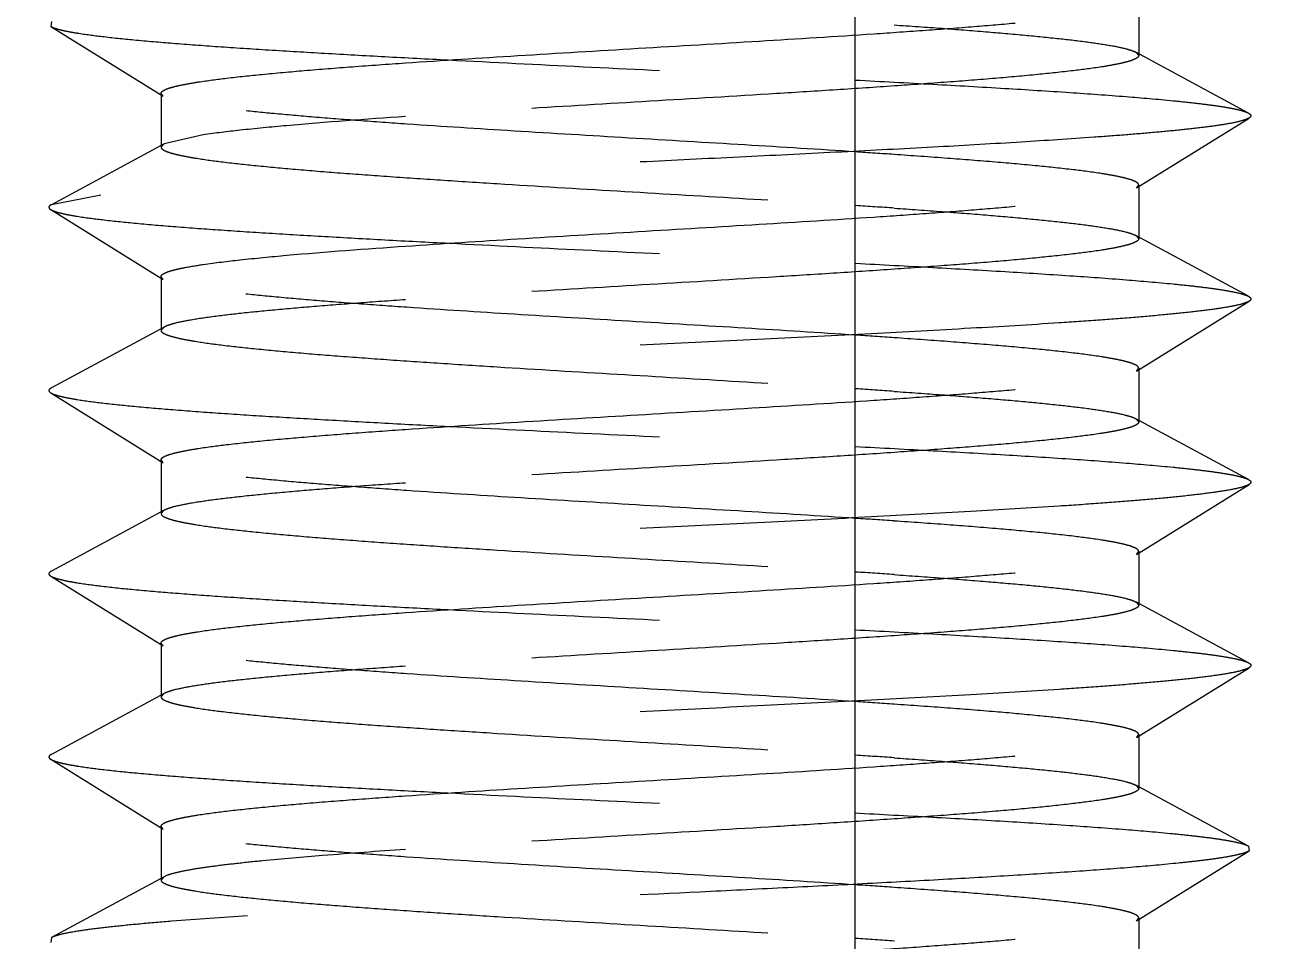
# Model space of a CAD drawing. Header units: inches. Extents: x 1246 to 1707, y -383 to -57.
# Drawn here: x 1344.694 to 1346.734, y -300.457 to -298.957 of the extents above; entities that cross this region are included whole.
import ezdxf

# ---------------------------------------------------------------- set-up
doc = ezdxf.new("R2010")
doc.units = ezdxf.units.IN
doc.header["$LTSCALE"] = 10
doc.header["$MEASUREMENT"] = 0
doc.linetypes.add('CENTER', pattern=[0.6, 0.375, -0.075, 0.075, -0.075])
doc.linetypes.add('HIDDEN', pattern=[0.2, 0.1, -0.1])
doc.layers.get('0').update_dxf_attribs({"linetype": 'CONTINUOUS'})
doc.layers.add('02___PRT_ALL_AXES', color=7, linetype='CONTINUOUS')
doc.layers.add('DEFAULT_2', color=8, linetype='HIDDEN')

msp = doc.modelspace()

# ---------------------------------------------------------------- linework, layer by layer
at = {"linetype": 'CENTER'}
msp.add_arc((1478.7792, -1654.6488), 1356.7628, 83.2637115, 96.7362885, dxfattribs=at)
at = {"layer": '02___PRT_ALL_AXES', "color": 7, "linetype": 'Continuous'}
msp.add_line((1346.0523, -297.886), (1346.0523, -301.286), dxfattribs=at)
at = {"layer": 'DEFAULT_2', "color": 8, "linetype": 'HIDDEN'}
for p, q in [((1346.5171, -298.9196), (1346.5171, -299.0074)), ((1344.7376, -298.9517), (1344.7366, -298.9598)), ((1344.7366, -298.9598), (1344.9208, -299.0742)), ((1346.5122, -299.0021), (1346.5171, -299.0074)), ((1346.6967, -299.1017), (1346.5122, -299.0021)), ((1344.9171, -299.0696), (1344.9171, -299.1574)), ((1344.9208, -299.0742), (1344.9171, -299.0696)), ((1346.5134, -299.2242), (1346.6976, -299.1098)), ((1344.9862, -299.1374), (1344.922, -299.1521)), ((1344.922, -299.1521), (1344.7376, -299.2517)), ((1344.922, -299.1521), (1344.9171, -299.1574)), ((1346.5134, -299.2242), (1346.5171, -299.2196)), ((1346.5171, -299.2196), (1346.5171, -299.3074)), ((1344.8185, -299.236), (1344.7376, -299.2517)), ((1344.7366, -299.2598), (1344.9208, -299.3742)), ((1346.5122, -299.3021), (1346.5171, -299.3074)), ((1346.6967, -299.4017), (1346.5122, -299.3021)), ((1344.9171, -299.3696), (1344.9171, -299.4574)), ((1344.9208, -299.3742), (1344.9171, -299.3696)), ((1346.5134, -299.5242), (1346.6976, -299.4098)), ((1344.922, -299.4521), (1344.7376, -299.5517)), ((1344.922, -299.4521), (1344.9171, -299.4574)), ((1346.5134, -299.5242), (1346.5171, -299.5196)), ((1346.5171, -299.5196), (1346.5171, -299.6074)), ((1344.7366, -299.5598), (1344.9208, -299.6742)), ((1346.6967, -299.7017), (1346.5122, -299.6021)), ((1346.5122, -299.6021), (1346.5171, -299.6074)), ((1344.9171, -299.6696), (1344.9171, -299.7574)), ((1344.9208, -299.6742), (1344.9171, -299.6696)), ((1346.5134, -299.8242), (1346.6976, -299.7098)), ((1344.922, -299.7521), (1344.7376, -299.8517)), ((1344.922, -299.7521), (1344.9171, -299.7574)), ((1346.5134, -299.8242), (1346.5171, -299.8196)), ((1346.5171, -299.8196), (1346.5171, -299.9074)), ((1344.7366, -299.8598), (1344.9208, -299.9742)), ((1346.6967, -300.0017), (1346.5122, -299.9021)), ((1346.5122, -299.9021), (1346.5171, -299.9074)), ((1344.9171, -299.9696), (1344.9171, -300.0574)), ((1344.9208, -299.9742), (1344.9171, -299.9696)), ((1346.5134, -300.1242), (1346.6976, -300.0098)), ((1344.922, -300.0521), (1344.7376, -300.1517)), ((1344.922, -300.0521), (1344.9171, -300.0574)), ((1346.5134, -300.1242), (1346.5171, -300.1196)), ((1346.5171, -300.1196), (1346.5171, -300.2074)), ((1344.7366, -300.1598), (1344.9208, -300.2742)), ((1346.6967, -300.3017), (1346.5122, -300.2021)), ((1346.5122, -300.2021), (1346.5171, -300.2074)), ((1344.9171, -300.2696), (1344.9171, -300.3574)), ((1344.9208, -300.2742), (1344.9171, -300.2696)), ((1346.6967, -300.3017), (1346.6976, -300.3098)), ((1346.5134, -300.4242), (1346.6976, -300.3098)), ((1344.922, -300.3521), (1344.7376, -300.4517)), ((1344.922, -300.3521), (1344.9171, -300.3574)), ((1346.5134, -300.4242), (1346.5171, -300.4196)), ((1346.5171, -300.4196), (1346.5171, -300.5074)), ((1344.7376, -300.4517), (1344.7366, -300.4598))]:
    msp.add_line(p, q, dxfattribs=at)
for centre, radius, start, end in [((1344.7496, -319.0256), 19.9031, 86.06013, 86.24266), ((1344.6763, -320.2023), 20.9944, 86.06486, 86.23801), ((1344.7494, -319.3285), 19.906, 86.06013, 86.24274), ((1344.6765, -320.4993), 20.9914, 86.06486, 86.23793), ((1344.7497, -319.6237), 19.9012, 86.06013, 86.2426), ((1344.6765, -320.7992), 20.9913, 86.06486, 86.23793), ((1344.7496, -319.9251), 19.9025, 86.06013, 86.24264), ((1344.6757, -321.1118), 21.004, 86.06488, 86.23829), ((1346.1973, -313.1366), 12.8594, 93.92475, 94.53022), ((1344.7487, -320.2379), 19.9154, 86.06013, 86.24304), ((1344.6765, -321.4001), 20.9922, 86.06486, 86.23795)]:
    msp.add_arc(centre, radius, start, end, dxfattribs=at)
for points, knots in [([(1345.3171, -299.0196), (1345.3783, -299.0154), (1345.5052, -299.0072), (1345.6983, -298.9957), (1345.8925, -298.9841), (1346.0496, -298.9743), (1346.1668, -298.9662), (1346.2451, -298.9603), (1346.3152, -298.9544), (1346.3759, -298.9485), (1346.4265, -298.9427), (1346.4618, -298.9377), (1346.4842, -298.9334), (1346.4967, -298.9305), (1346.5062, -298.9276), (1346.5114, -298.9254), (1346.5134, -298.9242)], [0, 0, 0, 0, 0.153216, 0.31758, 0.482942, 0.639062, 0.710609, 0.776311, 0.835154, 0.886236, 0.928777, 0.962154, 0.975263, 0.985935, 0.994162, 1, 1, 1, 1]), ([(1344.7366, -298.9598), (1344.7385, -298.9609), (1344.7436, -298.963), (1344.7529, -298.9656), (1344.7654, -298.9683), (1344.7882, -298.9722), (1344.8244, -298.9769), (1344.8765, -298.9823), (1344.9398, -298.9877), (1345.0133, -298.9931), (1345.0961, -298.9985), (1345.1872, -299.0039), (1345.2853, -299.0094), (1345.4262, -299.0168), (1345.6096, -299.0259), (1345.8315, -299.0366), (1345.9801, -299.0439), (1346.0533, -299.0477)], [0, 0, 0, 0, 0.00503, 0.012354, 0.02202, 0.034028, 0.064965, 0.104818, 0.153088, 0.209156, 0.272284, 0.341648, 0.416335, 0.495359, 0.662211, 0.833428, 1, 1, 1, 1]), ([(1346.1171, -298.9574), (1346.1432, -298.9592), (1346.1931, -298.9627), (1346.2645, -298.9683), (1346.3283, -298.9738), (1346.3838, -298.9793), (1346.4301, -298.9847), (1346.4667, -298.9901), (1346.4909, -298.9948), (1346.5049, -298.9989), (1346.5102, -299.001), (1346.5122, -299.0021)], [0, 0, 0, 0, 0.196706, 0.377159, 0.538698, 0.67923, 0.796907, 0.890176, 0.957971, 0.982175, 1, 1, 1, 1]), ([(1344.9171, -299.0696), (1344.9171, -299.0684), (1344.9185, -299.0665), (1344.9212, -299.0647), (1344.9257, -299.0624), (1344.9335, -299.0597), (1344.9454, -299.0567), (1344.9607, -299.0537), (1344.9873, -299.0492), (1345.0282, -299.0439), (1345.086, -299.0378), (1345.1547, -299.0317), (1345.2329, -299.0255), (1345.2881, -299.0216), (1345.3171, -299.0196)], [0, 0, 0, 0, 0.008794, 0.015336, 0.023669, 0.046072, 0.076374, 0.114624, 0.160722, 0.275827, 0.419908, 0.590601, 0.785144, 1, 1, 1, 1]), ([(1346.5171, -299.0074), (1346.5171, -299.0086), (1346.5157, -299.0105), (1346.5131, -299.0122), (1346.5086, -299.0145), (1346.5008, -299.0172), (1346.4889, -299.0202), (1346.4737, -299.0233), (1346.4471, -299.0277), (1346.4061, -299.033), (1346.3483, -299.0391), (1346.2797, -299.0453), (1346.2014, -299.0514), (1346.1149, -299.0576), (1346.0216, -299.0638), (1345.8882, -299.0722), (1345.7171, -299.0824), (1345.5148, -299.0945), (1345.3814, -299.1029), (1345.3171, -299.1074)], [0, 0, 0, 0, 0.002948, 0.005141, 0.007935, 0.015452, 0.025627, 0.038475, 0.053962, 0.092639, 0.141064, 0.198443, 0.263812, 0.336063, 0.413972, 0.496211, 0.66803, 0.839842, 1, 1, 1, 1]), ([(1346.0533, -299.0477), (1346.0956, -299.0499), (1346.1772, -299.0542), (1346.2942, -299.0609), (1346.3996, -299.0675), (1346.4914, -299.0741), (1346.5584, -299.0799), (1346.6039, -299.0846), (1346.6315, -299.0879), (1346.6545, -299.0912), (1346.6729, -299.0945), (1346.6865, -299.0977), (1346.6939, -299.1003), (1346.6967, -299.1017)], [0, 0, 0, 0, 0.196693, 0.379091, 0.543567, 0.686852, 0.806119, 0.856005, 0.899054, 0.935084, 0.963945, 0.985556, 1, 1, 1, 1]), ([(1346.0539, -299.1653), (1345.9935, -299.1613), (1345.8698, -299.1537), (1345.6835, -299.1426), (1345.4991, -299.1315), (1345.3514, -299.1221), (1345.242, -299.1143), (1345.1693, -299.1087), (1345.1044, -299.103), (1345.0482, -299.0975), (1345.0015, -299.0919), (1344.965, -299.0864), (1344.9411, -299.0816), (1344.9276, -299.0775), (1344.9227, -299.0753), (1344.9208, -299.0742)], [0, 0, 0, 0, 0.159479, 0.326652, 0.492119, 0.646549, 0.716867, 0.781233, 0.838745, 0.888595, 0.930098, 0.962706, 0.986026, 0.994166, 1, 1, 1, 1]), ([(1346.6967, -299.1017), (1346.6977, -299.1023), (1346.6993, -299.1033), (1346.7008, -299.1053), (1346.7006, -299.1068), (1346.6997, -299.1084), (1346.6985, -299.1092), (1346.6976, -299.1098)], [0, 0, 0, 0, 0.316234, 0.52428, 0.615716, 0.718695, 1, 1, 1, 1]), ([(1346.6976, -299.1098), (1346.6964, -299.1106), (1346.6932, -299.112), (1346.6845, -299.1149), (1346.6696, -299.1183), (1346.6467, -299.1221), (1346.6176, -299.1259), (1346.5823, -299.1298), (1346.5411, -299.1337), (1346.4943, -299.1376), (1346.4216, -299.1431), (1346.3193, -299.1497), (1346.185, -299.1575), (1346.038, -299.1652), (1345.8822, -299.173), (1345.7219, -299.1808), (1345.5615, -299.1886), (1345.4053, -299.1964), (1345.2576, -299.2041), (1345.1224, -299.2119), (1345.0035, -299.2196), (1344.904, -299.2272), (1344.8445, -299.2329), (1344.8185, -299.236)], [0, 0, 0, 0, 0.002373, 0.005566, 0.014479, 0.026777, 0.042414, 0.061292, 0.083297, 0.108279, 0.136075, 0.199334, 0.271367, 0.350218, 0.433747, 0.519682, 0.605686, 0.689422, 0.768611, 0.841106, 0.904935, 0.958381, 1, 1, 1, 1]), ([(1345.3171, -299.1074), (1345.2522, -299.1119), (1345.1618, -299.1185), (1345.0515, -299.129), (1345.0061, -299.1345), (1344.9862, -299.1374)], [0, 0, 0, 0, 0.587233, 0.818339, 1, 1, 1, 1]), ([(1344.9171, -299.1574), (1344.9171, -299.1585), (1344.9184, -299.1603), (1344.9208, -299.162), (1344.9249, -299.1642), (1344.9321, -299.1668), (1344.943, -299.1697), (1344.957, -299.1726), (1344.9814, -299.1769), (1345.0191, -299.182), (1345.0724, -299.1878), (1345.1358, -299.1937), (1345.2083, -299.1996), (1345.2888, -299.2055), (1345.376, -299.2114), (1345.5017, -299.2195), (1345.6647, -299.2293), (1345.8602, -299.2409), (1345.9903, -299.2489), (1346.0538, -299.2531)], [0, 0, 0, 0, 0.002952, 0.005105, 0.007833, 0.015147, 0.025029, 0.037493, 0.052521, 0.090077, 0.137181, 0.193124, 0.257056, 0.327981, 0.404794, 0.486297, 0.658225, 0.833079, 1, 1, 1, 1]), ([(1346.5171, -299.2196), (1346.5171, -299.2184), (1346.5157, -299.2165), (1346.5131, -299.2147), (1346.5086, -299.2124), (1346.5008, -299.2098), (1346.4888, -299.2067), (1346.4736, -299.2037), (1346.447, -299.1992), (1346.4061, -299.1939), (1346.3482, -299.1878), (1346.2796, -299.1817), (1346.2014, -299.1755), (1346.1461, -299.1716), (1346.1171, -299.1696)], [0, 0, 0, 0, 0.008781, 0.015307, 0.023623, 0.046009, 0.076296, 0.114525, 0.16062, 0.275713, 0.419813, 0.590521, 0.785076, 1, 1, 1, 1]), ([(1345.3171, -299.3196), (1345.3783, -299.3154), (1345.5052, -299.3072), (1345.6983, -299.2957), (1345.8925, -299.2841), (1346.0496, -299.2743), (1346.1668, -299.2662), (1346.2451, -299.2603), (1346.3151, -299.2544), (1346.3759, -299.2485), (1346.4264, -299.2427), (1346.4618, -299.2377), (1346.4842, -299.2334), (1346.4967, -299.2305), (1346.5062, -299.2276), (1346.5114, -299.2254), (1346.5134, -299.2242)], [0, 0, 0, 0, 0.153216, 0.317576, 0.482938, 0.639061, 0.710608, 0.776309, 0.835151, 0.886233, 0.928775, 0.962153, 0.975263, 0.985934, 0.994162, 1, 1, 1, 1]), ([(1344.7376, -299.2517), (1344.7365, -299.2523), (1344.7349, -299.2533), (1344.7335, -299.2553), (1344.7336, -299.2568), (1344.7345, -299.2584), (1344.7357, -299.2592), (1344.7366, -299.2598)], [0, 0, 0, 0, 0.316177, 0.5242, 0.615642, 0.718646, 1, 1, 1, 1]), ([(1344.7366, -299.2598), (1344.7385, -299.2609), (1344.7436, -299.263), (1344.7529, -299.2656), (1344.7654, -299.2683), (1344.7882, -299.2722), (1344.8244, -299.2769), (1344.8766, -299.2823), (1344.9399, -299.2877), (1345.0134, -299.2931), (1345.0963, -299.2985), (1345.1874, -299.3039), (1345.2855, -299.3094), (1345.4265, -299.3168), (1345.6099, -299.3259), (1345.8319, -299.3366), (1345.9804, -299.3439), (1346.0537, -299.3477)], [0, 0, 0, 0, 0.005027, 0.012352, 0.02202, 0.034029, 0.06497, 0.104825, 0.153102, 0.209175, 0.272308, 0.341679, 0.416369, 0.495397, 0.662249, 0.833454, 1, 1, 1, 1]), ([(1346.1171, -299.2574), (1346.1432, -299.2592), (1346.1931, -299.2627), (1346.2645, -299.2683), (1346.3283, -299.2738), (1346.3838, -299.2793), (1346.4301, -299.2847), (1346.4667, -299.2901), (1346.4909, -299.2948), (1346.5049, -299.2989), (1346.5102, -299.301), (1346.5122, -299.3021)], [0, 0, 0, 0, 0.196709, 0.377162, 0.538697, 0.679227, 0.796903, 0.890174, 0.95797, 0.982175, 1, 1, 1, 1]), ([(1346.5171, -299.3074), (1346.5171, -299.3086), (1346.5157, -299.3105), (1346.5131, -299.3122), (1346.5086, -299.3145), (1346.5008, -299.3172), (1346.4888, -299.3202), (1346.4736, -299.3233), (1346.447, -299.3277), (1346.4061, -299.3331), (1346.3482, -299.3391), (1346.2796, -299.3453), (1346.2014, -299.3514), (1346.1149, -299.3576), (1346.0215, -299.3638), (1345.8882, -299.3722), (1345.7171, -299.3824), (1345.5147, -299.3945), (1345.3814, -299.4029), (1345.3171, -299.4074)], [0, 0, 0, 0, 0.002951, 0.005146, 0.007942, 0.015464, 0.025643, 0.038495, 0.053986, 0.092668, 0.141097, 0.198479, 0.263849, 0.3361, 0.414004, 0.496239, 0.668049, 0.839853, 1, 1, 1, 1]), ([(1344.9862, -299.3496), (1345.0061, -299.3467), (1345.0515, -299.3412), (1345.1618, -299.3306), (1345.2522, -299.324), (1345.3171, -299.3196)], [0, 0, 0, 0, 0.181661, 0.412767, 1, 1, 1, 1]), ([(1346.0537, -299.3477), (1346.096, -299.3499), (1346.1775, -299.3542), (1346.2944, -299.3609), (1346.3998, -299.3675), (1346.4915, -299.3741), (1346.5585, -299.3799), (1346.604, -299.3846), (1346.6316, -299.3879), (1346.6546, -299.3912), (1346.6729, -299.3945), (1346.6865, -299.3977), (1346.6939, -299.4003), (1346.6967, -299.4017)], [0, 0, 0, 0, 0.196705, 0.379108, 0.54358, 0.686859, 0.806123, 0.856005, 0.899057, 0.935081, 0.963944, 0.985558, 1, 1, 1, 1]), ([(1344.9171, -299.3696), (1344.9171, -299.3687), (1344.9184, -299.3665), (1344.922, -299.3642), (1344.9276, -299.3617), (1344.9352, -299.3593), (1344.945, -299.3568), (1344.9622, -299.3533), (1344.9762, -299.3511), (1344.9862, -299.3496)], [0, 0, 0, 0, 0.037122, 0.093282, 0.175009, 0.284195, 0.421469, 0.586803, 1, 1, 1, 1]), ([(1346.0538, -299.4653), (1345.9935, -299.4613), (1345.8698, -299.4537), (1345.6835, -299.4426), (1345.4991, -299.4315), (1345.3513, -299.4221), (1345.242, -299.4143), (1345.1693, -299.4087), (1345.1044, -299.403), (1345.0482, -299.3975), (1345.0015, -299.3919), (1344.965, -299.3864), (1344.9411, -299.3816), (1344.9276, -299.3775), (1344.9227, -299.3753), (1344.9208, -299.3742)], [0, 0, 0, 0, 0.159482, 0.326663, 0.492134, 0.646561, 0.716878, 0.781243, 0.838754, 0.888604, 0.930104, 0.962709, 0.986029, 0.994167, 1, 1, 1, 1]), ([(1346.6976, -299.4098), (1346.6962, -299.4107), (1346.6924, -299.4123), (1346.6821, -299.4156), (1346.6639, -299.4193), (1346.636, -299.4236), (1346.6002, -299.4279), (1346.5569, -299.4323), (1346.5062, -299.4367), (1346.4488, -299.4411), (1346.3601, -299.4472), (1346.2363, -299.4546), (1346.0755, -299.4633), (1345.9024, -299.472), (1345.7228, -299.4808), (1345.5431, -299.4895), (1345.3694, -299.4982), (1345.2076, -299.5069), (1345.0828, -299.5144), (1344.9932, -299.5205), (1344.9349, -299.5249), (1344.8834, -299.5292), (1344.8391, -299.5336), (1344.8023, -299.5379), (1344.7734, -299.5422), (1344.7544, -299.546), (1344.7433, -299.5492), (1344.7392, -299.5508), (1344.7376, -299.5517)], [0, 0, 0, 0, 0.002609, 0.006215, 0.016495, 0.030863, 0.049236, 0.071466, 0.097374, 0.126739, 0.159315, 0.232952, 0.315766, 0.404918, 0.497344, 0.589872, 0.679323, 0.762625, 0.836921, 0.869883, 0.899668, 0.926026, 0.948731, 0.967601, 0.982482, 0.993281, 0.997143, 1, 1, 1, 1]), ([(1345.3171, -299.4074), (1345.2911, -299.4092), (1345.2411, -299.4127), (1345.1698, -299.4183), (1345.1059, -299.4238), (1345.0505, -299.4293), (1345.0041, -299.4347), (1344.9675, -299.4401), (1344.9433, -299.4448), (1344.9293, -299.4489), (1344.9241, -299.451), (1344.922, -299.4521)], [0, 0, 0, 0, 0.196689, 0.377166, 0.538713, 0.679238, 0.796915, 0.890177, 0.957976, 0.982174, 1, 1, 1, 1]), ([(1346.6967, -299.4017), (1346.6977, -299.4023), (1346.6993, -299.4033), (1346.7008, -299.4053), (1346.7006, -299.4068), (1346.6997, -299.4084), (1346.6985, -299.4092), (1346.6976, -299.4098)], [0, 0, 0, 0, 0.31624, 0.524287, 0.615693, 0.718671, 1, 1, 1, 1]), ([(1344.9171, -299.4574), (1344.9171, -299.4585), (1344.9184, -299.4603), (1344.9208, -299.462), (1344.9249, -299.4642), (1344.9321, -299.4668), (1344.943, -299.4697), (1344.957, -299.4726), (1344.9814, -299.4769), (1345.0191, -299.482), (1345.0724, -299.4878), (1345.1358, -299.4937), (1345.2083, -299.4996), (1345.2888, -299.5055), (1345.376, -299.5114), (1345.5017, -299.5195), (1345.6647, -299.5293), (1345.8603, -299.5409), (1345.9903, -299.5489), (1346.0539, -299.5531)], [0, 0, 0, 0, 0.002949, 0.0051, 0.007826, 0.015139, 0.025017, 0.037477, 0.052504, 0.090058, 0.137159, 0.193101, 0.257032, 0.327958, 0.404773, 0.48628, 0.658217, 0.833073, 1, 1, 1, 1]), ([(1346.5171, -299.5196), (1346.5171, -299.5184), (1346.5157, -299.5165), (1346.5131, -299.5147), (1346.5086, -299.5124), (1346.5007, -299.5098), (1346.4888, -299.5067), (1346.4736, -299.5037), (1346.447, -299.4992), (1346.406, -299.4939), (1346.3482, -299.4878), (1346.2796, -299.4817), (1346.2014, -299.4755), (1346.1461, -299.4716), (1346.1171, -299.4696)], [0, 0, 0, 0, 0.008791, 0.015325, 0.02365, 0.046051, 0.07635, 0.11459, 0.160691, 0.27579, 0.419886, 0.590583, 0.785113, 1, 1, 1, 1]), ([(1345.3171, -299.6196), (1345.3783, -299.6154), (1345.5052, -299.6072), (1345.6983, -299.5957), (1345.8925, -299.5841), (1346.0496, -299.5743), (1346.1668, -299.5662), (1346.2451, -299.5603), (1346.3151, -299.5544), (1346.3759, -299.5485), (1346.4264, -299.5427), (1346.4617, -299.5377), (1346.4842, -299.5334), (1346.4967, -299.5305), (1346.5062, -299.5276), (1346.5114, -299.5254), (1346.5134, -299.5242)], [0, 0, 0, 0, 0.153218, 0.317574, 0.482933, 0.639057, 0.710606, 0.776307, 0.835148, 0.88623, 0.928773, 0.962152, 0.975262, 0.985934, 0.994162, 1, 1, 1, 1]), ([(1344.7376, -299.5517), (1344.7365, -299.5523), (1344.7349, -299.5533), (1344.7335, -299.5553), (1344.7336, -299.5568), (1344.7345, -299.5584), (1344.7357, -299.5592), (1344.7366, -299.5598)], [0, 0, 0, 0, 0.316188, 0.524273, 0.615666, 0.718639, 1, 1, 1, 1]), ([(1344.7366, -299.5598), (1344.7385, -299.5609), (1344.7436, -299.563), (1344.7529, -299.5656), (1344.7654, -299.5683), (1344.7882, -299.5722), (1344.8244, -299.5769), (1344.8766, -299.5823), (1344.9399, -299.5877), (1345.0134, -299.5931), (1345.0963, -299.5985), (1345.1874, -299.6039), (1345.2855, -299.6094), (1345.4264, -299.6168), (1345.6099, -299.6259), (1345.8319, -299.6366), (1345.9804, -299.6439), (1346.0537, -299.6477)], [0, 0, 0, 0, 0.005028, 0.012351, 0.02202, 0.03403, 0.064969, 0.104824, 0.153102, 0.209173, 0.272308, 0.341678, 0.416367, 0.495396, 0.662248, 0.833453, 1, 1, 1, 1]), ([(1346.1171, -299.5574), (1346.1432, -299.5592), (1346.1931, -299.5627), (1346.2645, -299.5683), (1346.3283, -299.5738), (1346.3838, -299.5793), (1346.4301, -299.5847), (1346.4667, -299.5901), (1346.4909, -299.5948), (1346.5049, -299.5989), (1346.5101, -299.601), (1346.5122, -299.6021)], [0, 0, 0, 0, 0.196694, 0.377168, 0.538707, 0.679228, 0.796904, 0.890171, 0.957973, 0.982173, 1, 1, 1, 1]), ([(1346.5171, -299.6074), (1346.5171, -299.6086), (1346.5157, -299.6105), (1346.5131, -299.6122), (1346.5086, -299.6145), (1346.5008, -299.6172), (1346.4888, -299.6202), (1346.4736, -299.6233), (1346.447, -299.6277), (1346.4061, -299.6331), (1346.3482, -299.6391), (1346.2796, -299.6453), (1346.2014, -299.6514), (1346.1149, -299.6576), (1346.0215, -299.6638), (1345.8882, -299.6722), (1345.7171, -299.6824), (1345.5147, -299.6945), (1345.3814, -299.7029), (1345.3171, -299.7074)], [0, 0, 0, 0, 0.002952, 0.005145, 0.00794, 0.015464, 0.025644, 0.038492, 0.053984, 0.092663, 0.141093, 0.198474, 0.263843, 0.336096, 0.414, 0.496232, 0.668041, 0.839849, 1, 1, 1, 1]), ([(1344.9171, -299.6696), (1344.9171, -299.6684), (1344.9185, -299.6665), (1344.9211, -299.6647), (1344.9257, -299.6624), (1344.9335, -299.6598), (1344.9454, -299.6567), (1344.9606, -299.6537), (1344.9872, -299.6492), (1345.0282, -299.6439), (1345.086, -299.6378), (1345.1546, -299.6317), (1345.2329, -299.6255), (1345.2881, -299.6216), (1345.3171, -299.6196)], [0, 0, 0, 0, 0.008784, 0.015319, 0.023645, 0.046036, 0.076327, 0.114569, 0.160663, 0.27576, 0.419842, 0.590545, 0.785109, 1, 1, 1, 1]), ([(1346.0537, -299.6477), (1346.096, -299.6499), (1346.1775, -299.6542), (1346.2944, -299.6609), (1346.3997, -299.6675), (1346.4915, -299.6741), (1346.5585, -299.6799), (1346.604, -299.6846), (1346.6316, -299.6879), (1346.6546, -299.6912), (1346.6729, -299.6945), (1346.6865, -299.6977), (1346.6939, -299.7003), (1346.6967, -299.7017)], [0, 0, 0, 0, 0.196706, 0.379109, 0.543579, 0.686859, 0.806125, 0.856004, 0.899059, 0.935083, 0.963943, 0.985561, 1, 1, 1, 1]), ([(1346.0539, -299.7653), (1345.9935, -299.7613), (1345.8698, -299.7537), (1345.6835, -299.7426), (1345.4991, -299.7315), (1345.3514, -299.7221), (1345.242, -299.7143), (1345.1693, -299.7087), (1345.1044, -299.703), (1345.0482, -299.6975), (1345.0015, -299.6919), (1344.965, -299.6864), (1344.9411, -299.6816), (1344.9276, -299.6775), (1344.9227, -299.6753), (1344.9208, -299.6742)], [0, 0, 0, 0, 0.159482, 0.326662, 0.492136, 0.64656, 0.716876, 0.781241, 0.838753, 0.888602, 0.930105, 0.962709, 0.986027, 0.994165, 1, 1, 1, 1]), ([(1346.6976, -299.7098), (1346.6962, -299.7107), (1346.6924, -299.7123), (1346.6821, -299.7156), (1346.6639, -299.7193), (1346.636, -299.7236), (1346.6002, -299.7279), (1346.5569, -299.7323), (1346.5062, -299.7367), (1346.4488, -299.7411), (1346.3601, -299.7472), (1346.2363, -299.7546), (1346.0755, -299.7633), (1345.9024, -299.772), (1345.7228, -299.7808), (1345.5431, -299.7895), (1345.3694, -299.7982), (1345.2076, -299.8069), (1345.0828, -299.8144), (1344.9932, -299.8205), (1344.9349, -299.8249), (1344.8834, -299.8292), (1344.8391, -299.8336), (1344.8023, -299.8379), (1344.7734, -299.8422), (1344.7544, -299.846), (1344.7433, -299.8492), (1344.7392, -299.8508), (1344.7376, -299.8517)], [0, 0, 0, 0, 0.00261, 0.006215, 0.016495, 0.030864, 0.049236, 0.071466, 0.097374, 0.126739, 0.159315, 0.232952, 0.315766, 0.404918, 0.497344, 0.589872, 0.679323, 0.762625, 0.836921, 0.869883, 0.899668, 0.926026, 0.948731, 0.967601, 0.982482, 0.993281, 0.997144, 1, 1, 1, 1]), ([(1345.3171, -299.7074), (1345.2911, -299.7092), (1345.2411, -299.7127), (1345.1698, -299.7183), (1345.1059, -299.7238), (1345.0505, -299.7293), (1345.0041, -299.7347), (1344.9675, -299.7401), (1344.9433, -299.7448), (1344.9293, -299.7489), (1344.9241, -299.751), (1344.922, -299.7521)], [0, 0, 0, 0, 0.196688, 0.377167, 0.538715, 0.679241, 0.796918, 0.890181, 0.95798, 0.982176, 1, 1, 1, 1]), ([(1346.6967, -299.7017), (1346.6977, -299.7023), (1346.6993, -299.7033), (1346.7008, -299.7053), (1346.7006, -299.7068), (1346.6997, -299.7084), (1346.6985, -299.7092), (1346.6976, -299.7098)], [0, 0, 0, 0, 0.316134, 0.524251, 0.615637, 0.718599, 1, 1, 1, 1]), ([(1344.9171, -299.7574), (1344.9171, -299.7585), (1344.9184, -299.7603), (1344.9208, -299.762), (1344.9249, -299.7642), (1344.9321, -299.7668), (1344.943, -299.7697), (1344.957, -299.7726), (1344.9814, -299.7769), (1345.0191, -299.782), (1345.0724, -299.7878), (1345.1358, -299.7937), (1345.2083, -299.7996), (1345.2888, -299.8055), (1345.376, -299.8114), (1345.5017, -299.8195), (1345.6647, -299.8293), (1345.8603, -299.8409), (1345.9903, -299.8489), (1346.0539, -299.8531)], [0, 0, 0, 0, 0.002948, 0.005099, 0.007824, 0.015135, 0.025012, 0.037472, 0.052497, 0.09005, 0.137151, 0.193092, 0.25702, 0.327945, 0.404759, 0.486267, 0.658212, 0.833071, 1, 1, 1, 1]), ([(1346.5171, -299.8196), (1346.5171, -299.8184), (1346.5157, -299.8165), (1346.5131, -299.8147), (1346.5086, -299.8124), (1346.5007, -299.8097), (1346.4888, -299.8067), (1346.4736, -299.8037), (1346.447, -299.7992), (1346.406, -299.7939), (1346.3482, -299.7878), (1346.2796, -299.7817), (1346.2013, -299.7755), (1346.1461, -299.7716), (1346.1171, -299.7696)], [0, 0, 0, 0, 0.008794, 0.015337, 0.02367, 0.046073, 0.076375, 0.114626, 0.160725, 0.275833, 0.419915, 0.590608, 0.785148, 1, 1, 1, 1]), ([(1345.3171, -299.9196), (1345.3783, -299.9154), (1345.5052, -299.9072), (1345.6983, -299.8957), (1345.8925, -299.8841), (1346.0496, -299.8743), (1346.1668, -299.8662), (1346.2451, -299.8603), (1346.3151, -299.8544), (1346.3759, -299.8485), (1346.4264, -299.8427), (1346.4617, -299.8377), (1346.4842, -299.8334), (1346.4967, -299.8305), (1346.5062, -299.8276), (1346.5114, -299.8254), (1346.5134, -299.8242)], [0, 0, 0, 0, 0.153219, 0.317574, 0.48293, 0.639055, 0.710604, 0.776306, 0.83515, 0.886228, 0.928771, 0.962153, 0.97526, 0.985931, 0.994163, 1, 1, 1, 1]), ([(1344.7376, -299.8517), (1344.7365, -299.8523), (1344.7349, -299.8533), (1344.7335, -299.8553), (1344.7336, -299.8568), (1344.7345, -299.8584), (1344.7357, -299.8592), (1344.7366, -299.8598)], [0, 0, 0, 0, 0.316095, 0.524232, 0.615621, 0.718565, 1, 1, 1, 1]), ([(1346.1171, -299.8574), (1346.1432, -299.8592), (1346.1931, -299.8627), (1346.2645, -299.8683), (1346.3283, -299.8738), (1346.3838, -299.8793), (1346.4301, -299.8847), (1346.4667, -299.8901), (1346.4909, -299.8948), (1346.5049, -299.8989), (1346.5101, -299.901), (1346.5122, -299.9021)], [0, 0, 0, 0, 0.196695, 0.377171, 0.538713, 0.679234, 0.796907, 0.890171, 0.957972, 0.982173, 1, 1, 1, 1]), ([(1344.7366, -299.8598), (1344.7385, -299.8609), (1344.7436, -299.863), (1344.7529, -299.8656), (1344.7654, -299.8683), (1344.7882, -299.8722), (1344.8244, -299.8769), (1344.8765, -299.8823), (1344.9398, -299.8877), (1345.0133, -299.8931), (1345.0961, -299.8985), (1345.1872, -299.9039), (1345.2852, -299.9094), (1345.4262, -299.9168), (1345.6096, -299.9259), (1345.8315, -299.9366), (1345.98, -299.9439), (1346.0532, -299.9477)], [0, 0, 0, 0, 0.00503, 0.012351, 0.022019, 0.034029, 0.064962, 0.104815, 0.153086, 0.20915, 0.27228, 0.341643, 0.416328, 0.495353, 0.662205, 0.833424, 1, 1, 1, 1]), ([(1344.9171, -299.9696), (1344.9171, -299.9684), (1344.9185, -299.9665), (1344.9211, -299.9647), (1344.9257, -299.9624), (1344.9335, -299.9598), (1344.9454, -299.9567), (1344.9606, -299.9537), (1344.9872, -299.9492), (1345.0282, -299.9439), (1345.086, -299.9378), (1345.1546, -299.9317), (1345.2329, -299.9255), (1345.2881, -299.9216), (1345.3171, -299.9196)], [0, 0, 0, 0, 0.00878, 0.01531, 0.023632, 0.046016, 0.076301, 0.114539, 0.16063, 0.275726, 0.419811, 0.590519, 0.785094, 1, 1, 1, 1]), ([(1346.5171, -299.9074), (1346.5171, -299.9086), (1346.5157, -299.9105), (1346.5131, -299.9122), (1346.5086, -299.9145), (1346.5008, -299.9172), (1346.4889, -299.9202), (1346.4737, -299.9233), (1346.4471, -299.9277), (1346.4061, -299.933), (1346.3483, -299.9391), (1346.2797, -299.9453), (1346.2014, -299.9514), (1346.1149, -299.9576), (1346.0216, -299.9638), (1345.8882, -299.9722), (1345.7171, -299.9824), (1345.5148, -299.9945), (1345.3814, -300.0029), (1345.3171, -300.0074)], [0, 0, 0, 0, 0.002949, 0.005141, 0.007934, 0.015455, 0.025632, 0.038476, 0.053965, 0.092638, 0.141064, 0.198443, 0.263812, 0.336068, 0.413976, 0.496211, 0.668025, 0.83984, 1, 1, 1, 1]), ([(1346.0532, -299.9477), (1346.0956, -299.9499), (1346.1772, -299.9542), (1346.2941, -299.9609), (1346.3995, -299.9675), (1346.4913, -299.9741), (1346.5584, -299.9799), (1346.6039, -299.9846), (1346.6315, -299.9879), (1346.6545, -299.9912), (1346.6729, -299.9945), (1346.6865, -299.9977), (1346.6939, -300.0003), (1346.6967, -300.0017)], [0, 0, 0, 0, 0.196694, 0.379091, 0.543564, 0.686851, 0.806124, 0.856003, 0.899058, 0.935088, 0.963943, 0.985563, 1, 1, 1, 1]), ([(1346.0539, -300.0653), (1345.9935, -300.0613), (1345.8698, -300.0537), (1345.6835, -300.0426), (1345.4991, -300.0315), (1345.3514, -300.0221), (1345.242, -300.0143), (1345.1693, -300.0087), (1345.1044, -300.003), (1345.0482, -299.9975), (1345.0015, -299.9919), (1344.965, -299.9864), (1344.9411, -299.9816), (1344.9276, -299.9775), (1344.9227, -299.9753), (1344.9208, -299.9742)], [0, 0, 0, 0, 0.15948, 0.326661, 0.492137, 0.646561, 0.716875, 0.78124, 0.838752, 0.888602, 0.930105, 0.96271, 0.986028, 0.994166, 1, 1, 1, 1]), ([(1346.6967, -300.0017), (1346.6977, -300.0023), (1346.6993, -300.0033), (1346.7008, -300.0053), (1346.7006, -300.0068), (1346.6997, -300.0084), (1346.6985, -300.0092), (1346.6976, -300.0098)], [0, 0, 0, 0, 0.316079, 0.524229, 0.615631, 0.71856, 1, 1, 1, 1]), ([(1346.6976, -300.0098), (1346.6962, -300.0107), (1346.6924, -300.0123), (1346.6821, -300.0156), (1346.6639, -300.0193), (1346.636, -300.0236), (1346.6002, -300.0279), (1346.5569, -300.0323), (1346.5062, -300.0367), (1346.4488, -300.0411), (1346.3601, -300.0472), (1346.2363, -300.0546), (1346.0755, -300.0633), (1345.9024, -300.072), (1345.7228, -300.0808), (1345.5431, -300.0895), (1345.3694, -300.0982), (1345.2076, -300.1069), (1345.0828, -300.1144), (1344.9932, -300.1205), (1344.9349, -300.1249), (1344.8834, -300.1292), (1344.8391, -300.1336), (1344.8023, -300.1379), (1344.7734, -300.1422), (1344.7544, -300.146), (1344.7433, -300.1492), (1344.7392, -300.1508), (1344.7376, -300.1517)], [0, 0, 0, 0, 0.002611, 0.006216, 0.016495, 0.030865, 0.049236, 0.071467, 0.097374, 0.12674, 0.159315, 0.232952, 0.315766, 0.404918, 0.497344, 0.589872, 0.679323, 0.762625, 0.836921, 0.869882, 0.899668, 0.926025, 0.948731, 0.967599, 0.982482, 0.99328, 0.997143, 1, 1, 1, 1]), ([(1345.3171, -300.0074), (1345.2911, -300.0092), (1345.2411, -300.0127), (1345.1698, -300.0183), (1345.1059, -300.0238), (1345.0505, -300.0293), (1345.0041, -300.0347), (1344.9675, -300.0401), (1344.9433, -300.0448), (1344.9293, -300.0489), (1344.9241, -300.051), (1344.922, -300.0521)], [0, 0, 0, 0, 0.196706, 0.377159, 0.5387, 0.679232, 0.796908, 0.890176, 0.957971, 0.982175, 1, 1, 1, 1]), ([(1344.9171, -300.0574), (1344.9171, -300.0585), (1344.9184, -300.0603), (1344.9208, -300.062), (1344.9249, -300.0642), (1344.9321, -300.0668), (1344.943, -300.0697), (1344.957, -300.0726), (1344.9814, -300.0769), (1345.0191, -300.082), (1345.0724, -300.0878), (1345.1358, -300.0937), (1345.2083, -300.0996), (1345.2887, -300.1055), (1345.3759, -300.1114), (1345.5016, -300.1195), (1345.6646, -300.1293), (1345.8601, -300.1409), (1345.9902, -300.1489), (1346.0537, -300.1531)], [0, 0, 0, 0, 0.00295, 0.005103, 0.007833, 0.015145, 0.025022, 0.037488, 0.052515, 0.090069, 0.137169, 0.193113, 0.257038, 0.327955, 0.404766, 0.486268, 0.658208, 0.833073, 1, 1, 1, 1]), ([(1346.5171, -300.1196), (1346.5171, -300.1184), (1346.5157, -300.1165), (1346.5131, -300.1147), (1346.5086, -300.1124), (1346.5007, -300.1097), (1346.4888, -300.1067), (1346.4736, -300.1037), (1346.447, -300.0992), (1346.406, -300.0939), (1346.3482, -300.0878), (1346.2796, -300.0817), (1346.2013, -300.0755), (1346.1461, -300.0716), (1346.1171, -300.0696)], [0, 0, 0, 0, 0.008795, 0.015338, 0.023672, 0.046077, 0.07638, 0.114631, 0.16073, 0.275838, 0.419918, 0.59061, 0.78515, 1, 1, 1, 1]), ([(1345.3171, -300.2196), (1345.3783, -300.2154), (1345.5052, -300.2072), (1345.6983, -300.1957), (1345.8925, -300.1841), (1346.0496, -300.1743), (1346.1668, -300.1662), (1346.2451, -300.1603), (1346.3151, -300.1544), (1346.3759, -300.1485), (1346.4264, -300.1427), (1346.4617, -300.1377), (1346.4842, -300.1334), (1346.4967, -300.1305), (1346.5062, -300.1276), (1346.5114, -300.1254), (1346.5134, -300.1242)], [0, 0, 0, 0, 0.153218, 0.317575, 0.482929, 0.639053, 0.710602, 0.776306, 0.835151, 0.886228, 0.92877, 0.962152, 0.97526, 0.985931, 0.994164, 1, 1, 1, 1]), ([(1344.7376, -300.1517), (1344.7365, -300.1523), (1344.7349, -300.1533), (1344.7335, -300.1553), (1344.7336, -300.1568), (1344.7345, -300.1584), (1344.7357, -300.1592), (1344.7366, -300.1598)], [0, 0, 0, 0, 0.316086, 0.524239, 0.61566, 0.718593, 1, 1, 1, 1]), ([(1344.7366, -300.1598), (1344.7385, -300.1609), (1344.7436, -300.163), (1344.7529, -300.1656), (1344.7654, -300.1683), (1344.7882, -300.1722), (1344.8243, -300.1769), (1344.8764, -300.1823), (1344.9396, -300.1876), (1345.0131, -300.1931), (1345.0958, -300.1985), (1345.1868, -300.2039), (1345.2848, -300.2094), (1345.4256, -300.2168), (1345.6089, -300.2258), (1345.8307, -300.2365), (1345.9792, -300.2439), (1346.0524, -300.2476)], [0, 0, 0, 0, 0.005031, 0.012353, 0.022017, 0.034025, 0.064951, 0.104796, 0.153054, 0.209107, 0.272224, 0.341574, 0.416251, 0.495268, 0.66212, 0.833364, 1, 1, 1, 1]), ([(1346.1171, -300.1574), (1346.1432, -300.1592), (1346.1931, -300.1627), (1346.2645, -300.1683), (1346.3283, -300.1738), (1346.3838, -300.1793), (1346.4301, -300.1847), (1346.4667, -300.1901), (1346.4909, -300.1948), (1346.5049, -300.1989), (1346.5101, -300.201), (1346.5122, -300.2021)], [0, 0, 0, 0, 0.196694, 0.37717, 0.538715, 0.679238, 0.796912, 0.890174, 0.957973, 0.982173, 1, 1, 1, 1]), ([(1344.9171, -300.2696), (1344.9171, -300.2684), (1344.9185, -300.2665), (1344.9211, -300.2647), (1344.9256, -300.2624), (1344.9335, -300.2598), (1344.9454, -300.2567), (1344.9606, -300.2537), (1344.9872, -300.2492), (1345.0282, -300.2439), (1345.086, -300.2378), (1345.1546, -300.2317), (1345.2329, -300.2255), (1345.2881, -300.2216), (1345.3171, -300.2196)], [0, 0, 0, 0, 0.008779, 0.015303, 0.023617, 0.045999, 0.076283, 0.11451, 0.160603, 0.275693, 0.419793, 0.590504, 0.785066, 1, 1, 1, 1]), ([(1346.5171, -300.2074), (1346.5171, -300.2086), (1346.5157, -300.2105), (1346.5131, -300.2122), (1346.5086, -300.2145), (1346.5008, -300.2172), (1346.4889, -300.2202), (1346.4737, -300.2233), (1346.4471, -300.2277), (1346.4061, -300.233), (1346.3483, -300.2391), (1346.2797, -300.2453), (1346.2015, -300.2514), (1346.1149, -300.2576), (1346.0216, -300.2638), (1345.8883, -300.2722), (1345.7172, -300.2824), (1345.5148, -300.2945), (1345.3814, -300.3029), (1345.3171, -300.3074)], [0, 0, 0, 0, 0.002947, 0.005136, 0.007927, 0.015444, 0.025617, 0.038458, 0.053944, 0.092613, 0.141036, 0.198414, 0.263784, 0.336042, 0.413955, 0.496194, 0.668012, 0.839832, 1, 1, 1, 1]), ([(1346.0524, -300.2476), (1346.0948, -300.2498), (1346.1765, -300.2542), (1346.2936, -300.2608), (1346.3991, -300.2675), (1346.4911, -300.2741), (1346.5582, -300.2798), (1346.6038, -300.2846), (1346.6314, -300.2879), (1346.6545, -300.2912), (1346.6729, -300.2945), (1346.6865, -300.2977), (1346.6939, -300.3003), (1346.6967, -300.3017)], [0, 0, 0, 0, 0.196668, 0.379057, 0.543536, 0.686835, 0.806117, 0.856004, 0.899058, 0.935093, 0.963948, 0.985563, 1, 1, 1, 1]), ([(1346.0537, -300.3653), (1345.9933, -300.3613), (1345.8697, -300.3536), (1345.6834, -300.3426), (1345.499, -300.3315), (1345.3513, -300.322), (1345.2419, -300.3143), (1345.1693, -300.3087), (1345.1044, -300.303), (1345.0482, -300.2975), (1345.0015, -300.2919), (1344.965, -300.2864), (1344.9411, -300.2816), (1344.9276, -300.2775), (1344.9227, -300.2753), (1344.9208, -300.2742)], [0, 0, 0, 0, 0.159486, 0.326675, 0.492153, 0.646575, 0.716885, 0.781249, 0.838755, 0.888605, 0.930107, 0.962709, 0.98603, 0.994164, 1, 1, 1, 1]), ([(1345.1816, -300.3174), (1345.1487, -300.32), (1345.1019, -300.324), (1345.0432, -300.3301), (1345.0072, -300.3344), (1344.9771, -300.3386), (1344.953, -300.3428), (1344.9352, -300.347), (1344.9256, -300.3502), (1344.922, -300.3521)], [0, 0, 0, 0, 0.377008, 0.53654, 0.674916, 0.791104, 0.884299, 0.95393, 1, 1, 1, 1]), ([(1346.6976, -300.3098), (1346.6953, -300.3113), (1346.6885, -300.3137), (1346.6761, -300.3169), (1346.659, -300.3201), (1346.6374, -300.3234), (1346.6113, -300.3266), (1346.5681, -300.3313), (1346.504, -300.337), (1346.416, -300.3435), (1346.3146, -300.35), (1346.2015, -300.3565), (1346.0792, -300.3631), (1345.9498, -300.3697), (1345.7706, -300.3785), (1345.5484, -300.3892), (1345.2958, -300.4019), (1345.134, -300.4111), (1345.0587, -300.4161)], [0, 0, 0, 0, 0.005115, 0.012939, 0.023519, 0.036836, 0.052837, 0.071457, 0.116194, 0.170212, 0.23248, 0.301802, 0.376848, 0.456172, 0.538246, 0.704294, 0.862243, 1, 1, 1, 1]), ([(1344.9171, -300.3574), (1344.9171, -300.3585), (1344.9184, -300.3603), (1344.9208, -300.362), (1344.9249, -300.3642), (1344.9321, -300.3668), (1344.943, -300.3697), (1344.957, -300.3726), (1344.9814, -300.3769), (1345.0191, -300.382), (1345.0724, -300.3878), (1345.1358, -300.3937), (1345.2084, -300.3996), (1345.2889, -300.4055), (1345.3761, -300.4114), (1345.5017, -300.4195), (1345.6647, -300.4293), (1345.8603, -300.4409), (1345.9903, -300.4489), (1346.0538, -300.4531)], [0, 0, 0, 0, 0.002954, 0.005109, 0.007838, 0.015158, 0.025043, 0.03751, 0.052542, 0.090105, 0.137215, 0.193162, 0.257092, 0.328013, 0.404819, 0.486319, 0.658247, 0.833093, 1, 1, 1, 1]), ([(1346.5171, -300.4196), (1346.5171, -300.4184), (1346.5157, -300.4165), (1346.5131, -300.4147), (1346.5086, -300.4124), (1346.5007, -300.4097), (1346.4888, -300.4067), (1346.4736, -300.4037), (1346.447, -300.3992), (1346.406, -300.3939), (1346.3482, -300.3878), (1346.2796, -300.3817), (1346.2013, -300.3755), (1346.1461, -300.3716), (1346.1171, -300.3696)], [0, 0, 0, 0, 0.008794, 0.015336, 0.023669, 0.046074, 0.076376, 0.114625, 0.160724, 0.275828, 0.419909, 0.590602, 0.785143, 1, 1, 1, 1]), ([(1345.0587, -300.4161), (1345.0173, -300.4188), (1344.9585, -300.4229), (1344.8847, -300.4291), (1344.84, -300.4335), (1344.8028, -300.4378), (1344.7737, -300.4422), (1344.7545, -300.4459), (1344.7434, -300.4492), (1344.7392, -300.4508), (1344.7376, -300.4517)], [0, 0, 0, 0, 0.384794, 0.546474, 0.685732, 0.801441, 0.892708, 0.958874, 0.982525, 1, 1, 1, 1]), ([(1345.3171, -300.5196), (1345.3783, -300.5154), (1345.5052, -300.5072), (1345.6983, -300.4957), (1345.8925, -300.4841), (1346.0496, -300.4743), (1346.1668, -300.4662), (1346.2451, -300.4603), (1346.3151, -300.4544), (1346.3759, -300.4485), (1346.4264, -300.4427), (1346.4617, -300.4377), (1346.4842, -300.4334), (1346.4967, -300.4305), (1346.5062, -300.4276), (1346.5114, -300.4254), (1346.5134, -300.4242)], [0, 0, 0, 0, 0.153217, 0.317576, 0.482929, 0.639051, 0.710601, 0.776305, 0.835152, 0.886229, 0.928771, 0.962153, 0.97526, 0.985931, 0.994163, 1, 1, 1, 1])]:
    msp.add_open_spline(points, degree=3, knots=knots, dxfattribs=at)

doc.saveas('drawing.dxf')
